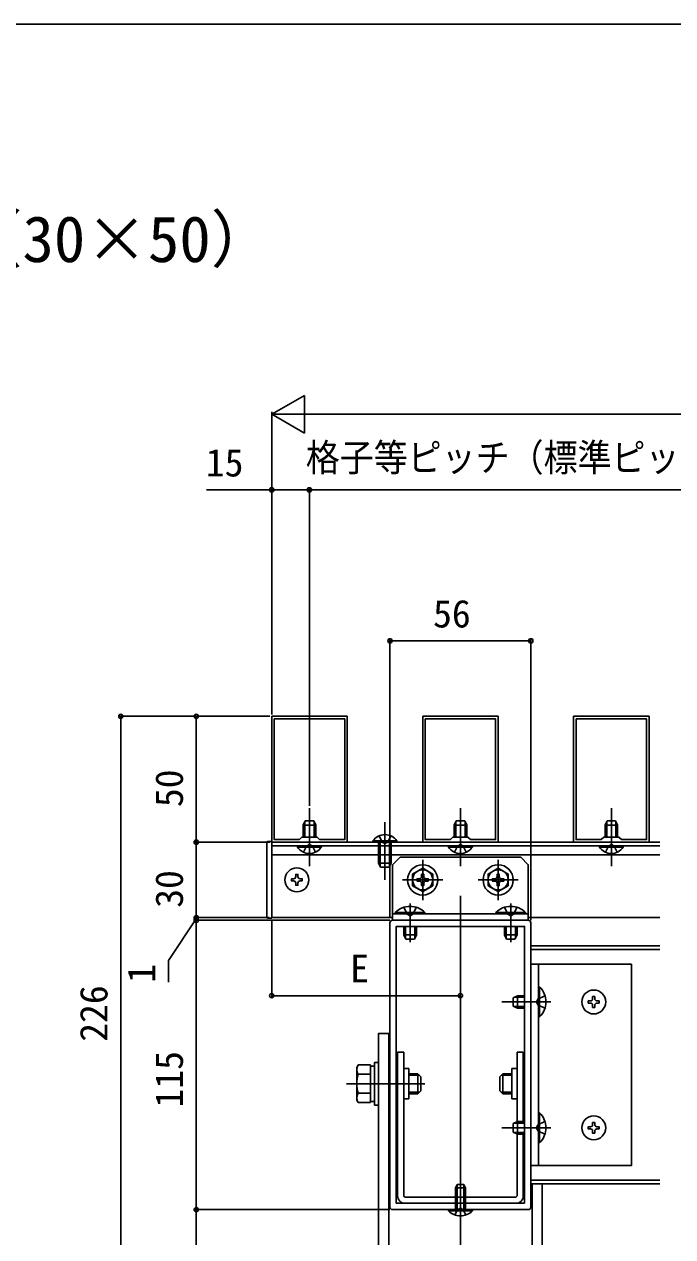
# Model space of a CAD drawing. Units: millimetres, scale not verified. Extents: x -875 to 875, y -1307 to 1299.
# Drawn here: x -274.3 to -16.5, y 761.3 to 1243.1 of the extents above; entities that cross this region are included whole.
import ezdxf
from ezdxf.enums import TextEntityAlignment as Align

# ---------------------------------------------------------------- set-up
doc = ezdxf.new("R2010")
doc.units = ezdxf.units.MM
doc.header["$LTSCALE"] = 4
for name, color, linetype in [('0-1_USER1', 3, 'Continuous'), ('0-2_YKK_11', 7, 'Continuous'), ('0-3_YKK_12', 2, 'Continuous'), ('0-4_YKK_13', 4, 'Continuous'), ('0-5_YKK_D', 6, 'Continuous'), ('0-6_YKK_ZWAK', 7, 'Continuous')]:
    doc.layers.add(name, color=color, linetype=linetype)
doc.styles.add('ＭＳ ゴシック', font='')
doc.styles.get('ＭＳ ゴシック').set_extended_font_data('MS Gothic')

msp = doc.modelspace()

# ---------------------------------------------------------------- linework, layer by layer
at = {"layer": '0-2_YKK_11'}
for p, q in [((-73.9, 887.1), (-127.9, 887.1)), ((-128.9, 886.1), (-128.9, 773.1)), ((-72.9, 773.1), (-72.9, 886.1)), ((-127.9, 772.1), (-73.9, 772.1))]:
    msp.add_line(p, q, dxfattribs=at)
for points in [[(-175.9, 968.1), (-175.9, 918.1), (-145.9, 918.1), (-145.9, 968.1)], [(-174.9, 967.1), (-174.9, 919.1), (-164.9, 919.1), (-163.9, 920.1), (-157.9, 920.1), (-156.9, 919.1), (-146.9, 919.1), (-146.9, 967.1)], [(-115.9, 968.1), (-115.9, 918.1), (-85.9, 918.1), (-85.9, 968.1)], [(-114.9, 967.1), (-114.9, 919.1), (-104.9, 919.1), (-103.9, 920.1), (-97.9, 920.1), (-96.9, 919.1), (-86.9, 919.1), (-86.9, 967.1)], [(-55.9, 968.1), (-55.9, 918.1), (-25.9, 918.1), (-25.9, 968.1)], [(-54.9, 967.1), (-54.9, 919.1), (-44.9, 919.1), (-43.9, 920.1), (-37.9, 920.1), (-36.9, 919.1), (-26.9, 919.1), (-26.9, 967.1)], [(-75.4, 774.6), (-75.4, 884.6), (-126.4, 884.6), (-126.4, 774.6)]]:
    msp.add_lwpolyline(points, close=True, dxfattribs=at)
for centre, start, end in [((-127.9, 886.1), 90.00001, 179.99999), ((-73.9, 886.1), 0.00001, 89.99999), ((-127.9, 773.1), 180.00001, 269.99999), ((-73.9, 773.1), 270.00001, 359.99999)]:
    msp.add_arc(centre, 1, start, end, dxfattribs=at)
at = {"layer": '0-3_YKK_12'}
for p, q in [((-175.9, 918.1), (-21.583, 918.1)), ((-175.9, 916.6), (-21.583, 916.6)), ((-175.9, 913.1), (-21.583, 913.1)), ((-100.9, 896.725), (-100.9, 580.1)), ((-175.9, 888.1), (-127.9, 888.1)), ((-73.9, 888.1), (-21.583, 888.1)), ((-72.9, 876.9), (-21.583, 876.9)), ((-72.9, 875.4), (-21.583, 875.4)), ((-72.9, 783.8), (-21.583, 783.8)), ((-72.9, 782.3), (-21.583, 782.3))]:
    msp.add_line(p, q, dxfattribs=at)
at = {"layer": '0-4_YKK_13'}
for p, q in [((-160.9, 908.6), (-160.9, 931.6)), ((-100.9, 908.6), (-100.9, 931.6)), ((-40.9, 908.6), (-40.9, 931.6)), ((-162.6, 926.6), (-163.4, 924.9)), ((-162.746, 920.1), (-162.746, 926.29)), ((-162.6, 926.6), (-159.2, 926.6)), ((-159.2, 926.6), (-158.4, 924.9)), ((-159.054, 920.1), (-159.054, 926.29)), ((-130.9, 926.1), (-130.9, 903.1)), ((-102.6, 926.6), (-103.4, 924.9)), ((-102.746, 920.1), (-102.746, 926.29)), ((-102.6, 926.6), (-99.2, 926.6)), ((-99.2, 926.6), (-98.4, 924.9)), ((-99.054, 920.1), (-99.054, 926.29)), ((-42.6, 926.6), (-43.4, 924.9)), ((-42.746, 920.1), (-42.746, 926.29)), ((-42.6, 926.6), (-39.2, 926.6)), ((-39.2, 926.6), (-38.4, 924.9)), ((-39.054, 920.1), (-39.054, 926.29)), ((-158.4, 920.1), (-158.4, 924.9)), ((-98.4, 920.1), (-98.4, 924.9)), ((-38.4, 920.1), (-38.4, 924.9)), ((-177.9, 917.85), (-177.9, 888.35)), ((-175.9, 918.35), (-177.4, 918.35)), ((-175.9, 887.85), (-175.9, 918.35)), ((-165.65, 916.091), (-165.65, 916.6)), ((-165.65, 916.6), (-156.15, 916.6)), ((-126.15, 918.1), (-135.65, 918.1)), ((-133.4, 918.1), (-133.4, 909.8)), ((-132.746, 918.1), (-132.746, 908.41)), ((-129.054, 918.1), (-129.054, 908.41)), ((-126.15, 918.609), (-126.15, 918.1)), ((-105.65, 916.091), (-105.65, 916.6)), ((-105.65, 916.6), (-96.15, 916.6)), ((-45.65, 916.091), (-45.65, 916.6)), ((-45.65, 916.6), (-36.15, 916.6)), ((-115.9, 911.1), (-115.9, 895.1)), ((-85.9, 911.1), (-85.9, 895.1)), ((-132.6, 908.1), (-133.4, 909.8)), ((-129.2, 908.1), (-132.6, 908.1)), ((-129.2, 908.1), (-128.4, 909.8)), ((-167.19, 903.53), (-168.05, 903.53)), ((-164.61, 902.67), (-163.75, 902.67)), ((-107.9, 903.1), (-123.9, 903.1)), ((-77.9, 903.1), (-93.9, 903.1)), ((-120.9, 893.696), (-120.9, 878.4)), ((-80.9, 893.696), (-80.9, 878.4)), ((-177.4, 887.85), (-175.9, 887.85)), ((-127.9, 889.6), (-73.9, 889.6)), ((-126.8, 890.109), (-118.4, 890.109)), ((-126.8, 889.6), (-126.8, 890.109)), ((-126.8, 889.6), (-118.4, 889.6)), ((-115, 890.109), (-123.4, 890.109)), ((-115, 889.6), (-123.4, 889.6)), ((-115, 889.6), (-115, 890.109)), ((-74.106, 887.1), (-103.694, 887.1)), ((-86.8, 890.109), (-78.4, 890.109)), ((-86.8, 889.6), (-86.8, 890.109)), ((-86.8, 889.6), (-78.4, 889.6)), ((-75, 890.109), (-83.4, 890.109)), ((-75, 889.6), (-83.4, 889.6)), ((-75, 889.6), (-75, 890.109)), ((-123.4, 881.3), (-123.4, 884.6)), ((-122.746, 879.91), (-122.746, 884.6)), ((-119.054, 879.91), (-119.054, 884.6)), ((-118.4, 884.6), (-118.4, 881.3)), ((-83.4, 881.3), (-83.4, 884.6)), ((-82.746, 879.91), (-82.746, 884.6)), ((-79.054, 879.91), (-79.054, 884.6)), ((-78.4, 884.6), (-78.4, 881.3)), ((-123.4, 881.3), (-118.4, 881.3)), ((-123.4, 881.3), (-122.6, 879.6)), ((-119.2, 879.6), (-122.6, 879.6)), ((-118.4, 881.3), (-119.2, 879.6)), ((-83.4, 881.3), (-78.4, 881.3)), ((-83.4, 881.3), (-82.6, 879.6)), ((-79.2, 879.6), (-82.6, 879.6)), ((-78.4, 881.3), (-79.2, 879.6)), ((-69.9, 789.6), (-69.9, 869.6)), ((-69.391, 860.5), (-69.9, 860.5)), ((-69.9, 860.5), (-69.9, 848.7)), ((-84.405, 854.6), (-64.905, 854.6)), ((-79.9, 856.3), (-78.2, 857.1)), ((-79.9, 856.3), (-79.9, 852.9)), ((-79.9, 852.9), (-78.2, 852.1)), ((-75.4, 856.446), (-79.59, 856.446)), ((-78.2, 857.1), (-78.2, 852.1)), ((-75.4, 857.1), (-78.2, 857.1)), ((-48.33, 855.89), (-48.33, 856.75)), ((-47.47, 853.31), (-47.47, 852.45)), ((-75.4, 852.754), (-79.59, 852.754)), ((-75.4, 852.1), (-78.2, 852.1)), ((-129.4, 842.1), (-129.4, 761.6)), ((-123.4, 777.6), (-123.4, 834.6)), ((-78.4, 834.6), (-78.4, 807.006)), ((-78.4, 834.6), (-75.9, 834.6)), ((-75.9, 807.1), (-75.9, 834.6)), ((-142.1, 828.6), (-141.519, 829.606)), ((-136.6, 829.606), (-141.519, 829.606)), ((-136.6, 814.594), (-136.6, 829.606)), ((-142.1, 815.6), (-142.1, 828.6)), ((-136.6, 825.853), (-141.519, 825.853)), ((-136.6, 818.1), (-136.6, 826.1)), ((-121.4, 828.1), (-123.4, 828.1)), ((-121.4, 828.1), (-121.4, 816.1)), ((-121.4, 826.1), (-117.8, 826.1)), ((-117.152, 825.452), (-121.4, 825.452)), ((-117.8, 826.1), (-117.8, 818.1)), ((-116.6, 824.9), (-117.8, 826.1)), ((-116.6, 824.9), (-116.6, 819.3)), ((-85.2, 824.9), (-84, 826.1)), ((-85.2, 824.9), (-85.2, 819.3)), ((-84.648, 825.452), (-80.4, 825.452)), ((-84, 826.1), (-84, 818.1)), ((-80.4, 826.1), (-84, 826.1)), ((-80.4, 828.1), (-80.4, 816.1)), ((-80.4, 828.1), (-78.4, 828.1)), ((-146.194, 822.1), (-115.006, 822.1)), ((-116.6, 819.3), (-117.8, 818.1)), ((-85.2, 819.3), (-84, 818.1)), ((-142.1, 815.6), (-141.519, 814.594)), ((-136.6, 818.347), (-141.519, 818.347)), ((-136.6, 814.594), (-141.519, 814.594)), ((-121.4, 816.1), (-123.4, 816.1)), ((-117.152, 818.748), (-121.4, 818.748)), ((-117.8, 818.1), (-121.4, 818.1)), ((-84.648, 818.748), (-80.4, 818.748)), ((-84, 818.1), (-80.4, 818.1)), ((-80.4, 816.1), (-78.4, 816.1)), ((-69.391, 810.5), (-69.9, 810.5)), ((-69.9, 810.5), (-69.9, 798.7)), ((-84.405, 804.6), (-64.905, 804.6)), ((-79.9, 806.3), (-78.2, 807.1)), ((-79.9, 806.3), (-79.9, 802.9)), ((-75.4, 806.446), (-79.59, 806.446)), ((-78.2, 807.1), (-78.2, 802.1)), ((-75.4, 807.1), (-78.2, 807.1)), ((-48.33, 805.89), (-48.33, 806.75)), ((-79.9, 802.9), (-78.2, 802.1)), ((-75.4, 802.754), (-79.59, 802.754)), ((-78.4, 802.194), (-78.4, 777.6)), ((-75.4, 802.1), (-78.2, 802.1)), ((-75.9, 777.6), (-75.9, 802.1)), ((-47.47, 803.31), (-47.47, 802.45)), ((-102.2, 782.1), (-102.9, 780.7)), ((-102.2, 782.1), (-99.6, 782.1)), ((-99.6, 782.1), (-98.9, 780.7)), ((-72.4, 761.6), (-72.4, 782.3)), ((-68.4, 761.6), (-68.4, 782.3)), ((-78.9, 777.1), (-122.9, 777.1)), ((-122.9, 774.6), (-78.9, 774.6)), ((-105.65, 771.591), (-105.65, 772.1)), ((-105.65, 772.1), (-96.15, 772.1)), ((-133.4, 761.6), (-133.4, 747.1)), ((-129.4, 761.6), (-129.4, 747.1)), ((-72.4, 747.1), (-72.4, 761.6)), ((-68.4, 747.1), (-68.4, 761.6))]:
    msp.add_line(p, q, dxfattribs=at)
for points in [[(-163.4, 920.1), (-163.4, 924.9), (-158.4, 924.9)], [(-133.25, 920.6), (-132.045, 918.13), (-130.9, 917.521)], [(-128.55, 920.6), (-129.755, 918.13), (-130.9, 917.521)], [(-103.4, 920.1), (-103.4, 924.9), (-98.4, 924.9)], [(-43.4, 920.1), (-43.4, 924.9), (-38.4, 924.9)], [(-165.65, 916.091), (-156.15, 916.091), (-156.15, 916.6)], [(-163.25, 914.1), (-162.045, 916.57), (-160.9, 917.179)], [(-158.55, 914.1), (-159.755, 916.57), (-160.9, 917.179)], [(-126.15, 918.609), (-135.65, 918.609), (-135.65, 918.1)], [(-128.4, 918.1), (-128.4, 909.8), (-133.4, 909.8)], [(-105.65, 916.091), (-96.15, 916.091), (-96.15, 916.6)], [(-103.25, 914.1), (-102.045, 916.57), (-100.9, 917.179)], [(-98.55, 914.1), (-99.755, 916.57), (-100.9, 917.179)], [(-45.65, 916.091), (-36.15, 916.091), (-36.15, 916.6)], [(-43.25, 914.1), (-42.045, 916.57), (-40.9, 917.179)], [(-38.55, 914.1), (-39.755, 916.57), (-40.9, 917.179)], [(-168.05, 903.53), (-168.05, 902.67), (-167.19, 902.67)], [(-165.47, 904.39), (-165.47, 905.25), (-166.33, 905.25), (-166.33, 904.39)], [(-166.33, 901.81), (-166.33, 900.95), (-165.47, 900.95), (-165.47, 901.81)], [(-163.75, 902.67), (-163.75, 903.53), (-164.61, 903.53)], [(-117.22, 902.66), (-118.15, 902.66), (-118.15, 903.54), (-117.22, 903.54)], [(-116.34, 904.42), (-116.34, 905.35), (-115.46, 905.35), (-115.46, 904.42)], [(-115.46, 901.78), (-115.46, 900.85), (-116.34, 900.85), (-116.34, 901.78)], [(-114.58, 903.54), (-113.65, 903.54), (-113.65, 902.66), (-114.58, 902.66)], [(-87.22, 903.54), (-88.15, 903.54), (-88.15, 902.66), (-87.22, 902.66)], [(-85.46, 904.42), (-85.46, 905.35), (-86.34, 905.35), (-86.34, 904.42)], [(-86.34, 901.78), (-86.34, 900.85), (-85.46, 900.85), (-85.46, 901.78)], [(-84.58, 902.66), (-83.65, 902.66), (-83.65, 903.54), (-84.58, 903.54)], [(-123.4, 892.211), (-122.045, 889.433), (-120.9, 888.824)], [(-118.4, 892.211), (-119.755, 889.433), (-120.9, 888.824)], [(-83.4, 892.211), (-82.045, 889.433), (-80.9, 888.824)], [(-78.4, 892.211), (-79.755, 889.433), (-80.9, 888.824)], [(-69.391, 860.5), (-69.391, 848.7), (-69.9, 848.7)], [(-67.289, 857.1), (-70.067, 855.745), (-70.676, 854.6)], [(-67.289, 852.1), (-70.067, 853.455), (-70.676, 854.6)], [(-49.19, 854.17), (-50.05, 854.17), (-50.05, 855.03), (-49.19, 855.03)], [(-48.33, 856.75), (-47.47, 856.75), (-47.47, 855.89)], [(-47.47, 852.45), (-48.33, 852.45), (-48.33, 853.31)], [(-46.61, 855.03), (-45.75, 855.03), (-45.75, 854.17), (-46.61, 854.17)], [(-129.4, 842.1), (-133.4, 842.1), (-133.4, 761.6)], [(-123.4, 834.6), (-125.9, 834.6), (-125.9, 777.6)], [(-69.391, 810.5), (-69.391, 798.7), (-69.9, 798.7)], [(-67.289, 807.1), (-70.067, 805.745), (-70.676, 804.6)], [(-67.289, 802.1), (-70.067, 803.455), (-70.676, 804.6)], [(-49.19, 804.17), (-50.05, 804.17), (-50.05, 805.03), (-49.19, 805.03)], [(-48.33, 806.75), (-47.47, 806.75), (-47.47, 805.89)], [(-46.61, 805.03), (-45.75, 805.03), (-45.75, 804.17), (-46.61, 804.17)], [(-47.47, 802.45), (-48.33, 802.45), (-48.33, 803.31)], [(-102.9, 772.1), (-102.9, 777.6), (-102.9, 780.7), (-98.9, 780.7)], [(-102.246, 772.1), (-102.246, 777.6), (-102.246, 782.009)], [(-99.554, 772.1), (-99.554, 777.6), (-99.554, 782.009)], [(-98.9, 772.1), (-98.9, 777.6), (-98.9, 780.7)], [(-105.65, 771.591), (-96.15, 771.591), (-96.15, 772.1)], [(-103.05, 769.957), (-102.045, 772.017), (-100.9, 772.626)], [(-98.75, 769.957), (-99.755, 772.017), (-100.9, 772.626)]]:
    msp.add_lwpolyline(points, dxfattribs=at)
for points in [[(-76.9, 912.1), (-124.9, 912.1), (-127.9, 909.1), (-127.9, 887.1), (-73.9, 887.1), (-73.9, 909.1)], [(-115.9, 907.719), (-111.9, 905.409), (-111.9, 900.791), (-115.9, 898.481), (-119.9, 900.791), (-119.9, 905.409)], [(-85.9, 907.719), (-89.9, 905.409), (-89.9, 900.791), (-85.9, 898.481), (-81.9, 900.791), (-81.9, 905.409)], [(-72.9, 789.6), (-72.9, 869.6), (-32.9, 869.6), (-32.9, 789.6)], [(-135, 829.15), (-135, 815.05), (-136.6, 815.05), (-136.6, 829.15)], [(-133.4, 830.6), (-133.4, 813.6), (-135, 813.6), (-135, 830.6)]]:
    msp.add_lwpolyline(points, close=True, dxfattribs=at)
for centre, radius in [((-165.9, 903.1), 4.75), ((-115.9, 903.1), 6), ((-115.9, 903.1), 4), ((-85.9, 903.1), 6), ((-85.9, 903.1), 4), ((-47.9, 854.6), 4.75), ((-47.9, 804.6), 4.75)]:
    msp.add_circle(centre, radius, dxfattribs=at)
for centre, radius, start, end in [((-130.9, 915.326), 5.774, 34.65097, 145.34903), ((-177.4, 917.85), 0.5, 90, 180), ((-160.9, 919.374), 5.774, 214.65097, 325.34903), ((-100.9, 919.374), 5.774, 214.65097, 325.34903), ((-40.9, 919.374), 5.774, 214.65097, 325.34903), ((-167.19, 904.39), 0.86, 270, 0), ((-167.19, 901.81), 0.86, 0, 90), ((-164.61, 904.39), 0.86, 180, 270), ((-164.61, 901.81), 0.86, 90, 180), ((-117.22, 904.42), 0.88, 270, 0), ((-117.22, 901.78), 0.88, 0, 90), ((-114.58, 904.42), 0.88, 180, 270), ((-114.58, 901.78), 0.88, 90, 180), ((-87.22, 904.42), 0.88, 270, 0), ((-87.22, 901.78), 0.88, 0, 90), ((-84.58, 904.42), 0.88, 180, 270), ((-84.58, 901.78), 0.88, 90, 180), ((-120.9, 884.368), 8.232, 44.2189, 135.7811), ((-80.9, 884.368), 8.232, 44.2189, 135.7811), ((-177.4, 888.35), 0.5, 180, 270), ((-75.132, 854.6), 8.232, 314.2189, 45.7811), ((-49.19, 855.89), 0.86, 270, 0), ((-49.19, 853.31), 0.86, 0, 90), ((-46.61, 855.89), 0.86, 180, 270), ((-46.61, 853.31), 0.86, 90, 180), ((-138.777, 827.729), 3.323, 145.61575, 214.38425), ((-129.681, 822.1), 12.419, 162.41205, 197.58795), ((-138.777, 816.471), 3.323, 145.61575, 214.38425), ((-75.132, 804.6), 8.232, 314.2189, 45.7811), ((-49.19, 805.89), 0.86, 270, 0), ((-46.61, 805.89), 0.86, 180, 270), ((-49.19, 803.31), 0.86, 0, 90), ((-46.61, 803.31), 0.86, 90, 180), ((-122.9, 777.6), 3, 180, 270), ((-122.9, 777.6), 0.5, 180, 270), ((-78.9, 777.6), 3, 270, 0), ((-78.9, 777.6), 0.5, 270, 0), ((-100.9, 776.261), 6.661, 224.51496, 315.48504)]:
    msp.add_arc(centre, radius, start, end, dxfattribs=at)
at = {"layer": '0-5_YKK_D'}
for p, q in [((-175.9, 1088.1), (-162.91, 1095.6)), ((-162.91, 1080.6), (-162.91, 1095.6)), ((-175.9, 968.8), (-175.9, 1089.1)), ((-175.9, 1088.1), (-162.91, 1080.6)), ((-175.9, 1088.1), (-149.919, 1088.1)), ((-160.9, 1088.1), (750.1, 1088.1)), ((-175.9, 968.8), (-175.9, 1059.1)), ((-160.9, 932.6), (-160.9, 1059.1)), ((-160.9, 932.6), (-160.9, 1059.1)), ((-160.9, 1058.1), (79.1, 1058.1)), ((-128.9, 888.1), (-128.9, 999.1)), ((-128.9, 998.1), (-72.9, 998.1)), ((-72.9, 887.1), (-72.9, 999.1)), ((-176.6, 968.1), (-236.9, 968.1)), ((-235.9, 968.1), (-235.9, 742.1)), ((-176.6, 968.1), (-206.9, 968.1)), ((-205.9, 968.1), (-205.9, 918.1)), ((-176.6, 918.1), (-206.9, 918.1)), ((-176.6, 918.1), (-206.9, 918.1)), ((-205.9, 918.1), (-205.9, 888.1)), ((-205.9, 888.1), (-205.9, 891.5)), ((-176.9, 888.1), (-206.9, 888.1)), ((-176.9, 888.1), (-206.9, 888.1)), ((-128.9, 887.1), (-206.9, 887.1)), ((-128.9, 887.1), (-206.9, 887.1)), ((-205.9, 888.1), (-205.9, 887.1)), ((-205.9, 888.1), (-205.9, 887.1)), ((-205.9, 887.1), (-205.9, 883.7)), ((-205.9, 887.1), (-205.9, 772.1)), ((-175.9, 887.1), (-175.9, 856.1)), ((-175.9, 857.1), (-100.9, 857.1)), ((-100.9, 856.557), (-100.9, 856.1)), ((-128.9, 772.1), (-206.9, 772.1)), ((-128.9, 772.1), (-206.9, 772.1)), ((-205.9, 772.1), (-205.9, 742.1))]:
    msp.add_line(p, q, dxfattribs=at)
for points in [[(-160.9, 1058.1), (-175.9, 1058.1), (-201.809, 1058.1)], [(-205.9, 887.6), (-216.9, 871.023), (-216.9, 862.506)]]:
    msp.add_lwpolyline(points, dxfattribs=at)
for centre in [(-175.9, 1058.1), (-160.9, 1058.1), (-160.9, 1058.1), (-128.9, 998.1), (-72.9, 998.1), (-235.9, 968.1), (-205.9, 968.1), (-205.9, 918.1), (-205.9, 918.1), (-205.9, 888.1), (-205.9, 888.1), (-205.9, 887.1), (-205.9, 887.1), (-175.9, 857.1), (-100.9, 857.1), (-205.9, 772.1), (-205.9, 772.1)]:
    msp.add_circle(centre, 0.85, dxfattribs=at)
at = {"layer": '0-6_YKK_ZWAK'}
msp.add_line((875.1, 1243.1), (-874.9, 1243.1), dxfattribs=at)

# ---------------------------------------------------------------- texts
at = {"layer": '0-1_USER1', "style": 'ＭＳ ゴシック'}
msp.add_text('■バルコニー片支持タイプ  たて格子  細格子（30×50）', height=18.33, dxfattribs=at).set_placement((-824.9, 1143.1), align=Align.BOTTOM_LEFT)
at = {"layer": '0-5_YKK_D', "style": 'ＭＳ ゴシック', "width": 0.9}
msp.add_text('格子等ピッチ（標準ピッチ：60）', height=11, dxfattribs=at).set_placement((-162.362, 1062.145), align=Align.BOTTOM_LEFT)
at = {"layer": '0-5_YKK_D', "style": 'ＭＳ ゴシック'}
for s, p in [('15', (-202.11, 1060.1)), ('56', (-111.766, 1000.1)), ('E', (-144.749, 859.1))]:
    msp.add_text(s, height=11, dxfattribs=at).set_placement(p, align=Align.BOTTOM_LEFT)
for s, p in [('50', (-207.9, 932.02)), ('30', (-207.9, 892.02)), ('1', (-218.9, 862.205)), ('226', (-237.9, 838.779)), ('115', (-207.9, 812.64))]:
    msp.add_text(s, height=11, rotation=90, dxfattribs=at).set_placement(p, align=Align.BOTTOM_LEFT)

doc.saveas('drawing.dxf')
